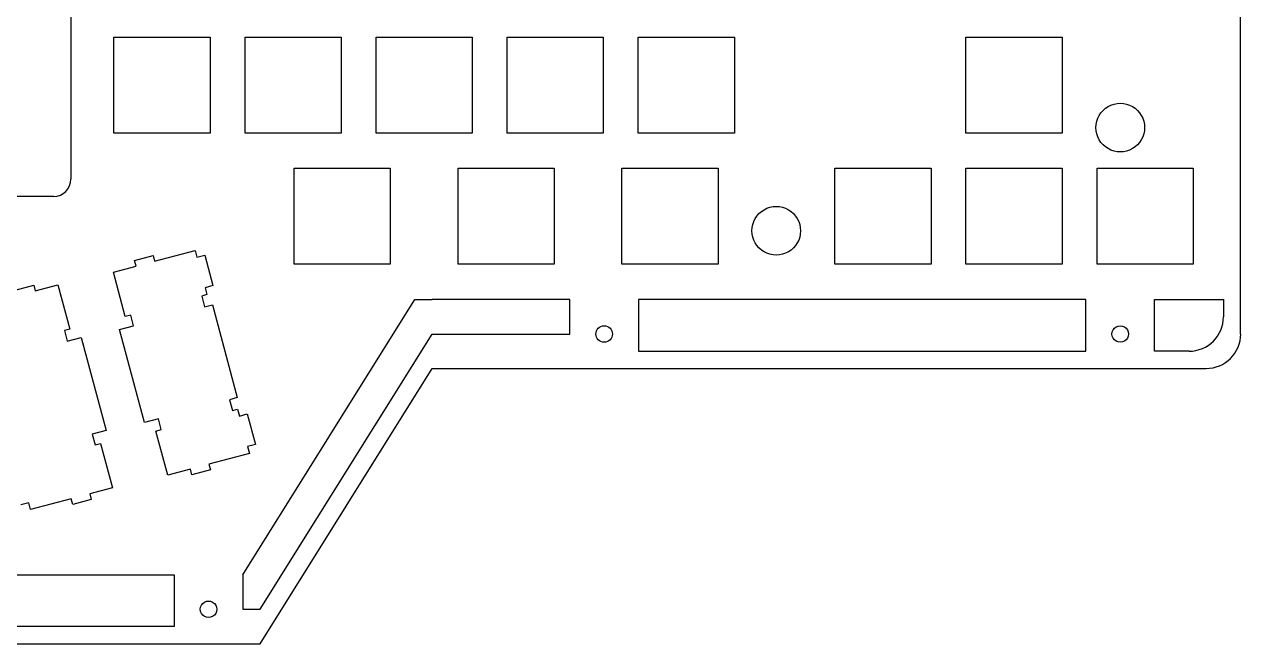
# Model space of a CAD drawing. Extents: x 22 to 393, y -202 to -22.
# Drawn here: x 215.7 to 392.5, y -202.1 to -112.1 of the extents above; entities that cross this region are included whole.
import ezdxf

# ---------------------------------------------------------------- set-up
doc = ezdxf.new("R2010")
doc.units = 0
doc.layers.get('0').update_dxf_attribs({"linetype": 'CONTINUOUS'})

msp = doc.modelspace()

# ---------------------------------------------------------------- linework, layer by layer
at = {"color": 7}
for points in [[(392.49858, -157.148459), (392.49858, -27.148719)], [(222.49892, -94.646679), (222.49892, -134.646599)], [(266.85748, -127.958779), (266.85748, -113.988779)], [(266.85748, -113.988779), (280.82748, -113.988779)], [(280.82748, -113.988779), (280.82748, -127.958779)], [(285.90748, -127.958779), (285.90748, -113.988779)], [(285.90748, -113.988779), (299.87748, -113.988779)], [(299.87748, -113.988779), (299.87748, -127.958779)], [(352.58248, -127.958779), (352.58248, -113.988779)], [(352.58248, -113.988779), (366.55248, -113.988779)], [(366.55248, -113.988779), (366.55248, -127.958779)], [(280.82748, -127.958779), (266.85748, -127.958779)], [(299.87748, -127.958779), (285.90748, -127.958779)], [(366.55248, -127.958779), (352.58248, -127.958779)], [(278.765, -147.008779), (278.765, -133.038779)], [(278.765, -133.038779), (292.735, -133.038779)], [(292.735, -133.038779), (292.735, -147.008779)], [(219.99956, -137.148499), (184.99836, -137.148499)], [(292.735, -147.008779), (278.765, -147.008779)], [(214.40902, -150.767979), (217.1065, -150.044079), (217.33002, -150.879739), (220.61932, -149.998359), (222.34144, -156.427099), (221.55658, -156.637919), (221.97568, -158.207639), (224.01276, -157.661539), (227.62972, -171.156559), (225.59264, -171.700119), (226.01174, -173.272379), (226.79914, -173.061559), (228.52126, -179.487759), (225.23196, -180.369139), (225.45548, -181.204799), (222.758, -181.926159), (222.53448, -181.093039), (216.64676, -182.670379), (216.37498, -181.664539), (215.24722, -181.966799)], [(247.4976, -192.147119), (272.49882, -152.147199)], [(272.49882, -152.147199), (274.99818, -152.147199)], [(294.99814, -152.147199), (274.99818, -152.147199)], [(294.99814, -157.148459), (294.99814, -152.147199)], [(304.99812, -152.147199), (304.99812, -159.647819)], [(369.99926, -152.147199), (304.99812, -152.147199)], [(369.99926, -159.647819), (369.99926, -152.147199)], [(379.99924, -152.147199), (389.99922, -152.147199)], [(379.99924, -159.647819), (379.99924, -152.147199)], [(389.99922, -152.147199), (389.99922, -154.646559)], [(249.9995, -197.148379), (274.99818, -157.148459)], [(274.99818, -157.148459), (294.99814, -157.148459)], [(304.99812, -159.647819), (369.99926, -159.647819)], [(384.99796, -159.647819), (379.99924, -159.647819)], [(249.9995, -202.147099), (274.99818, -162.147179)], [(274.99818, -162.147179), (387.49986, -162.147179)], [(167.49776, -192.147119), (237.49762, -192.147119)], [(237.49762, -192.147119), (237.49762, -199.647739)], [(247.4976, -192.147119), (247.4976, -197.148379)], [(247.4976, -197.148379), (249.9995, -197.148379)], [(237.49762, -199.647739), (167.49776, -199.647739)], [(154.99842, -202.147099), (249.9995, -202.147099)]]:
    msp.add_lwpolyline(points, dxfattribs=at)
for points in [[(228.75748, -113.988779), (242.72748, -113.988779), (242.72748, -127.958779), (228.75748, -127.958779)], [(247.80748, -113.988779), (261.77748, -113.988779), (261.77748, -127.958779), (247.80748, -127.958779)], [(304.95748, -113.988779), (318.92748, -113.988779), (318.92748, -127.958779), (304.95748, -127.958779)], [(378.536048, -127.148773)], [(254.9525, -133.038779), (268.9225, -133.038779), (268.9225, -147.008779), (254.9525, -147.008779)], [(302.5775, -133.038779), (316.5475, -133.038779), (316.5475, -147.008779), (302.5775, -147.008779)], [(333.53248, -133.038779), (347.50248, -133.038779), (347.50248, -147.008779), (333.53248, -147.008779)], [(352.58248, -133.038779), (366.55248, -133.038779), (366.55248, -147.008779), (352.58248, -147.008779)], [(371.63248, -133.038779), (385.60248, -133.038779), (385.60248, -147.008779), (371.63248, -147.008779)], [(328.536148, -142.148743)], [(233.1847, -170.008479), (229.56774, -156.513459), (231.60482, -155.969899), (231.18572, -154.397639), (230.39832, -154.608459), (228.6762, -148.182259), (231.9655, -147.300879), (231.74198, -146.465219), (234.43946, -145.743859), (234.66298, -146.576979), (240.5507, -144.999639), (240.82248, -146.005479), (241.95024, -145.703219), (243.13388, -150.117739), (242.00358, -150.422539), (242.27536, -151.428379), (241.51336, -151.631579), (241.935, -153.201299), (243.06276, -152.899039), (246.67972, -166.394059), (245.54942, -166.696319), (245.97106, -168.266039), (246.73052, -168.062839), (246.99976, -169.068679), (248.13006, -168.766419), (249.3137, -173.180939), (248.1834, -173.483199), (248.45264, -174.489039), (242.56492, -176.066379), (242.78844, -176.902039), (240.09096, -177.625939), (239.86744, -176.790279), (236.57814, -177.671659), (234.85602, -171.242919), (235.64088, -171.032099), (235.22178, -169.462379)], [(301.1994, -157.148713)], [(376.20052, -157.148713)], [(243.699896, -197.148887)]]:
    msp.add_lwpolyline(points, close=True, dxfattribs=at)
for points in [[(373.232756, -124.086916), (374.326652, -123.455355), (375.674388, -123.455355), (376.768284, -124.086916)], [(371.464992, -127.148773), (371.464992, -125.885651), (372.13886, -124.718477), (373.232756, -124.086916)], [(376.768284, -124.086916), (377.86218, -124.718477), (378.536048, -125.885651), (378.536048, -127.148773)], [(373.232756, -130.21063), (372.13886, -129.579068), (371.464992, -128.411895), (371.464992, -127.148773)], [(378.536048, -127.148773), (378.536048, -128.411895), (377.86218, -129.579068), (376.768284, -130.21063)], [(376.768284, -130.21063), (375.674388, -130.842191), (374.326652, -130.842191), (373.232756, -130.21063)], [(220.000068, -137.148753), (221.380677, -137.14868), (222.499863, -136.029494), (222.499936, -134.648885)], [(321.465092, -142.148743), (321.465092, -140.885621), (322.13896, -139.718447), (323.232856, -139.086886)], [(323.232856, -139.086886), (324.326752, -138.455325), (325.674488, -138.455325), (326.768384, -139.086886)], [(326.768384, -139.086886), (327.86228, -139.718447), (328.536148, -140.885621), (328.536148, -142.148743)], [(323.232856, -145.2106), (322.13896, -144.579038), (321.465092, -143.411865), (321.465092, -142.148743)], [(328.536148, -142.148743), (328.536148, -143.411865), (327.86228, -144.579038), (326.768384, -145.2106)], [(326.768384, -145.2106), (325.674488, -145.842161), (324.326752, -145.842161), (323.232856, -145.2106)], [(385.0005, -159.648835), (387.761422, -159.648134), (389.99922, -157.409767), (389.99922, -154.648845)], [(298.7994, -157.148713), (298.7994, -156.485971), (299.336658, -155.948713), (299.9994, -155.948713)], [(299.9994, -158.348713), (299.336658, -158.348713), (298.7994, -157.811455), (298.7994, -157.148713)], [(299.9994, -155.948713), (300.662142, -155.948713), (301.1994, -156.485971), (301.1994, -157.148713)], [(301.1994, -157.148713), (301.1994, -157.811455), (300.662142, -158.348713), (299.9994, -158.348713)], [(373.80052, -157.148713), (373.80052, -156.719994), (374.029239, -156.323842), (374.40052, -156.109482)], [(374.40052, -158.187943), (374.029239, -157.973584), (373.80052, -157.577432), (373.80052, -157.148713)], [(374.40052, -156.109482), (374.771801, -155.895123), (375.229239, -155.895123), (375.60052, -156.109482)], [(375.60052, -156.109482), (375.971801, -156.323842), (376.20052, -156.719994), (376.20052, -157.148713)], [(376.20052, -157.148713), (376.20052, -157.577432), (375.971801, -157.973584), (375.60052, -158.187943)], [(391.036208, -160.684689), (391.974163, -159.746972), (392.50112, -158.475013), (392.50112, -157.148713)], [(375.60052, -158.187943), (375.229239, -158.402303), (374.771801, -158.402303), (374.40052, -158.187943)], [(387.49986, -162.148703), (388.82616, -162.14904), (390.098253, -161.622405), (391.036208, -160.684689)], [(241.299896, -197.148887), (241.299896, -196.720168), (241.528615, -196.324016), (241.899896, -196.109656)], [(241.899896, -196.109656), (242.271177, -195.895297), (242.728615, -195.895297), (243.099896, -196.109656)], [(243.099896, -196.109656), (243.471177, -196.324016), (243.699896, -196.720168), (243.699896, -197.148887)], [(241.899896, -198.188117), (241.528615, -197.973758), (241.299896, -197.577606), (241.299896, -197.148887)], [(243.699896, -197.148887), (243.699896, -197.577606), (243.471177, -197.973758), (243.099896, -198.188117)], [(243.099896, -198.188117), (242.728615, -198.402477), (242.271177, -198.402477), (241.899896, -198.188117)]]:
    msp.add_open_spline(points, degree=3, dxfattribs=at)

doc.saveas('drawing.dxf')
